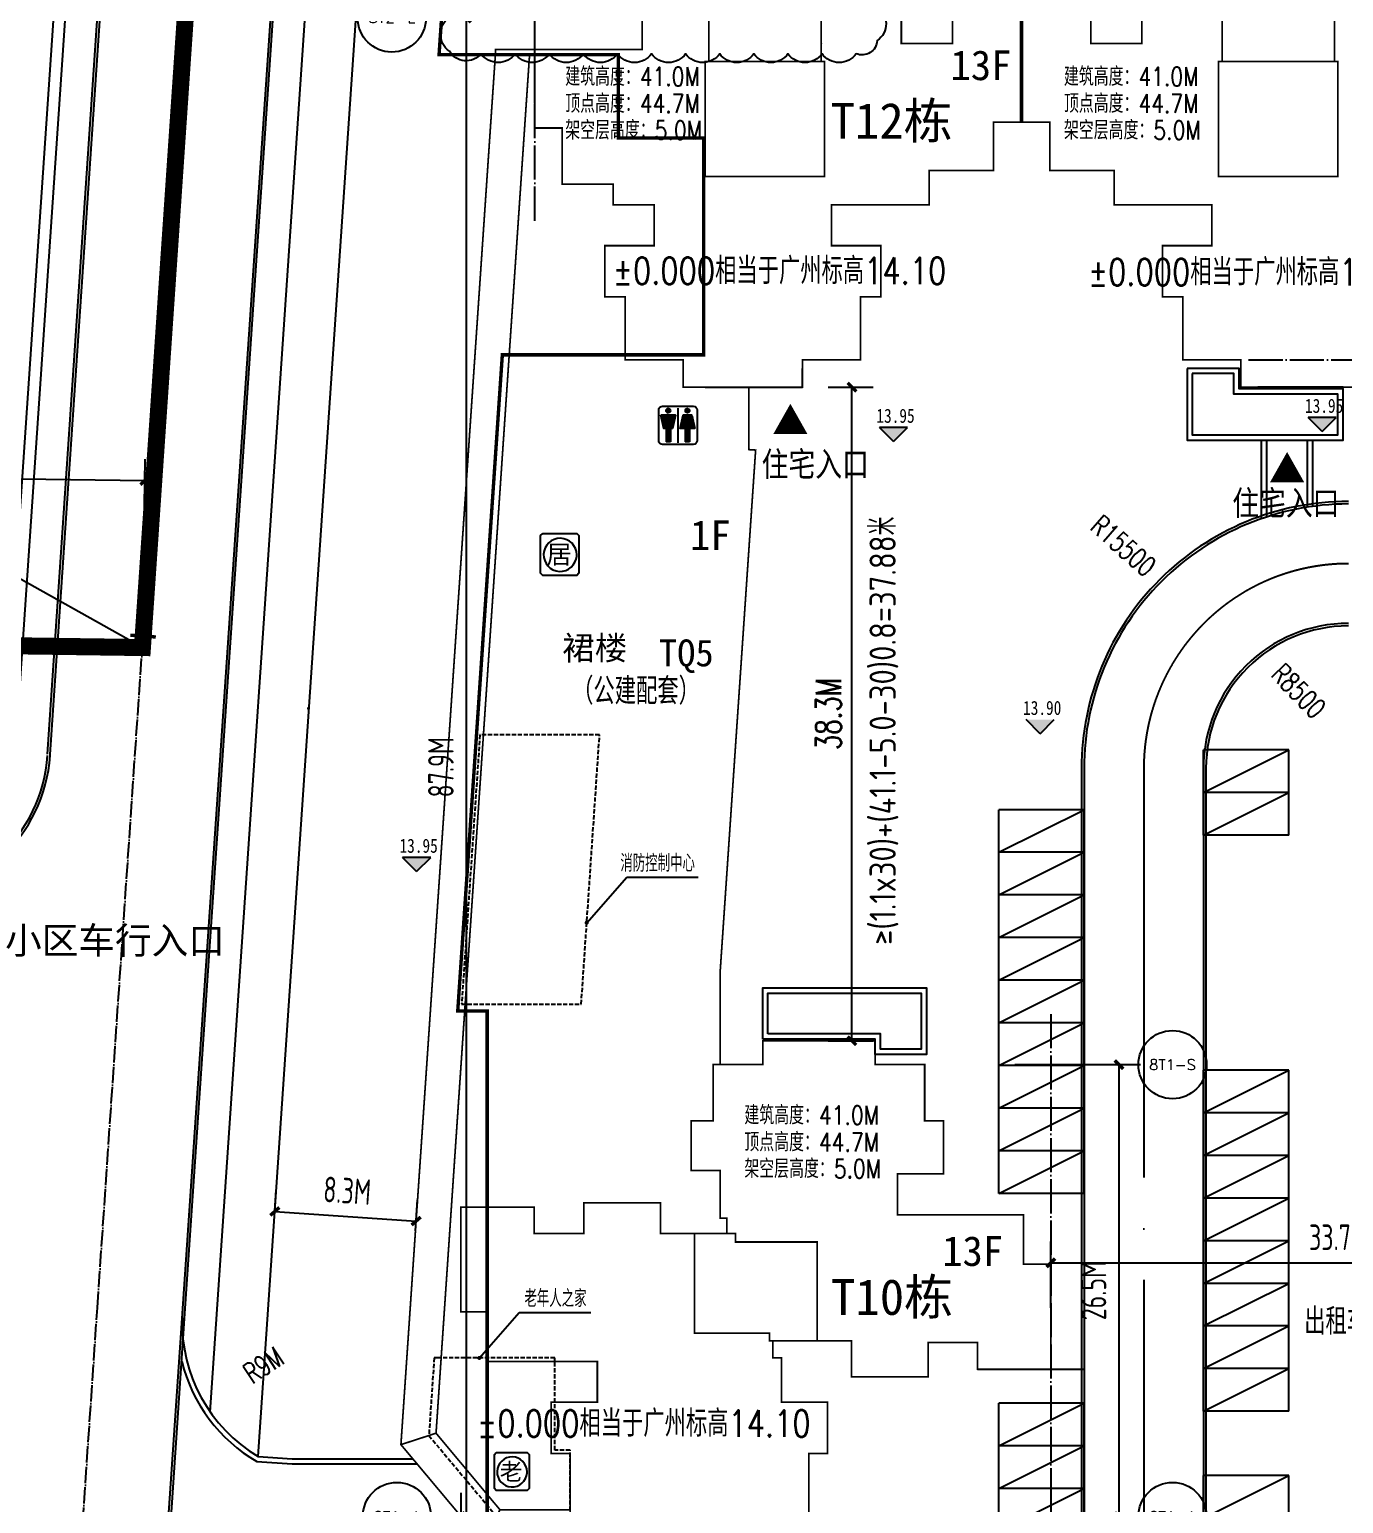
# Model space of a CAD drawing. Extents: x 37173252 to 74842692, y 59158332 to 118813339.
# Drawn here: x 37386321 to 37463399, y 59356631 to 59443068 of the extents above; entities that cross this region are included whole.
import ezdxf
from ezdxf.enums import TextEntityAlignment as Align

# ---------------------------------------------------------------- set-up
doc = ezdxf.new("R2010")
doc.units = 0
doc.header["$LTSCALE"] = 1000
doc.header["$MEASUREMENT"] = 0
for name, pattern in [('ACAD_ISO04W100', [30, 24, -3, 0, -3]), ('DASH', [0.35, 0.25, -0.1]), ('DOTE', [2.42, 2, -0.2, 0.02, -0.2]), ('X-A7-L1-PLAN$0$DOTE', [2.42, 2, -0.2, 0.02, -0.2])]:
    doc.linetypes.add(name, pattern=pattern)
for name, color, linetype in [('-1-500室外标高', 4, 'Continuous'), ('@PAVE', 9, 'Continuous'), ('@YL', 2, 'Continuous'), ('Axis', 6, 'Continuous'), ('AXIS_TEXT', 7, 'Continuous'), ('DIM_COOR', 3, 'Continuous'), ('DIM_LEAD', 3, 'Continuous'), ('DIM_SYMB', 3, 'Continuous'), ('DL_道路中线_干道网_', 4, 'ACAD_ISO04W100'), ('DL_道路中线_支路网_', 4, 'ACAD_ISO04W100'), ('DL_道路红线_干道网_', 6, 'Continuous'), ('DL_道路红线_支路网_', 1, 'Continuous'), ('DOTE', 16, 'Continuous'), ('PUB_DIM', 3, 'Continuous'), ('PUB_TEXT', 7, 'Continuous'), ('RMJM - P1 - P - 120-1$0$文字说明', 7, 'Continuous'), ('SHAPE', 161, 'Continuous'), ('SZ-ZH-DIM', 7, 'Continuous'), ('YD_设施符号', 7, 'Continuous'), ('入口', 4, 'Continuous'), ('地下轮廓', 5, 'Continuous'), ('屋顶轮廓', 36, 'Continuous'), ('建筑间距退缩', 5, 'Continuous'), ('总图草图2013_08_27$0$花都地段2', 6, 'Continuous'), ('竖向标高', 1, 'Continuous'), ('绿地', 85, 'Continuous'), ('车位', 40, 'Continuous')]:
    doc.layers.add(name, color=color, linetype=linetype)
doc.layers.add('修改20150826', color=6, linetype='Continuous', plot=False)
doc.styles.add('_DIMFONT', font='gbenor.shx', dxfattribs={"bigfont": 'gbcbig.shx'})
doc.styles.add('_TCH_AXIS', font='COMPLEX', dxfattribs={"bigfont": 'GBCBIG'})
doc.styles.add('_TCH_DIM', font='SIMPLEX', dxfattribs={"bigfont": 'GBCBIG'})
doc.styles.add('_TCH_DIM_T3', font='SIMPLEX', dxfattribs={"width": 0.705882, "bigfont": 'GBCBIG'})
doc.styles.add('CHINESE', font='', dxfattribs={"width": 0.8})
doc.styles.add('DIM_FONT', font='superos.shx', dxfattribs={"width": 0.8, "bigfont": 'haiwenzw.shx'})
doc.styles.add('DIMST', font='', dxfattribs={"width": 0.8})
doc.styles.add('GHTEXTHT', font='')
doc.styles.add('RMJM - P1 - P - 120-1$0$RMJM_TEXT', font='arial.ttf', dxfattribs={"height": 2.5})
doc.styles.add('text_zheng', font='simplex.shx', dxfattribs={"width": 0.8, "bigfont": 'hztxt.shx'})
doc.styles.get('CHINESE').set_extended_font_data('NSimSun')
doc.styles.get('DIMST').set_extended_font_data('SimSun')
doc.styles.get('GHTEXTHT').set_extended_font_data('SimSun')
doc.dimstyles.new('_TCH_ARCH&&500', dxfattribs={"dimtxt": 1487.5, "dimasz": 500, "dimexe": 1250, "dimexo": 1500, "dimgap": 631.25, "dimtad": 1, "dimdec": 0, "dimzin": 0, "dimdsep": 46, "dimtxsty": '_TCH_DIM_T3', "dimblk": 'ARCHTICK', "dimcen": 0.09, "dimclrt": 7, "dimazin": 2, "dimtfac": 1, "dimtdec": 0, "dimtix": 1, "dimtmove": 2, "dimatfit": 3, "dimfxl": 0, "dimtolj": 1, "dimtzin": 0, "dimarcsym": 0})
doc.dimstyles.new('DIMN500', dxfattribs={"dimscale": 5, "dimtxt": 300, "dimasz": 100, "dimexe": 250, "dimexo": 300, "dimgap": 150, "dimtad": 1, "dimdec": 0, "dimzin": 0, "dimdsep": 46, "dimtxsty": 'DIM_FONT', "dimblk": 'ARCHTICK', "dimcen": 0.09, "dimclrt": 7, "dimazin": 2, "dimtfac": 1, "dimtdec": 0, "dimtix": 1, "dimtmove": 2, "dimatfit": 3, "dimldrblk": 'ARCHTICK', "dimfxl": 0, "dimtolj": 1, "dimtzin": 0, "dimarcsym": 0})

# ---------------------------------------------------------------- blocks, each defined once
blk = doc.blocks.new('车位')
at = {"layer": '车位'}
for p, q in [((2126015, 462726), (2126015, 465226)), ((2131015, 465226), (2126015, 465226)), ((2131015, 462726), (2131015, 465226)), ((2131015, 462726), (2126015, 462726))]:
    blk.add_line(p, q, dxfattribs=at)
blk.add_lwpolyline([(2126015, 462726), (2131015, 465226)], dxfattribs=at)
blk = doc.blocks.new('_ArchTick')
at = {"color": 0, "linetype": 'ByBlock', "const_width": 0.4}
blk.add_lwpolyline([(-0.5, -0.5), (0.5, 0.5)], dxfattribs=at)
blk = doc.blocks.new('*D227')
at = {"layer": 'Defpoints', "color": 0}
for p in [(569106, 111416), (576780, 111416), (576780, 23542)]:
    blk.add_point(p, dxfattribs=at)
at = {"layer": 'PUB_DIM', "color": 0, "lineweight": -2}
for p, q in [((575280, 111416), (567856, 111416)), ((569106, 23542), (569106, 111416)), ((575280, 23542), (567856, 23542))]:
    blk.add_line(p, q, dxfattribs=at)
at = {"layer": 'PUB_DIM', "color": 0, "lineweight": -2, "xscale": 500, "yscale": 500, "zscale": 500}
for p, rotation in [((569106, 111416), 90), ((569106, 23542), 270)]:
    blk.add_blockref('_ArchTick', p, dxfattribs=dict(at, rotation=rotation))
at = {"layer": 'PUB_DIM', "color": 7, "insert": (567606, 67479), "char_height": 1500, "attachment_point": 5, "rotation": 90, "style": 'DIM_FONT'}
blk.add_mtext('\\A1;87.9M', dxfattribs=at)
blk = doc.blocks.new('T10T12T13lkx')
at = {"layer": 'SHAPE', "const_width": 100}
for points in [[(596840, 238177), (596840, 236577), (603840, 236577), (603840, 238177), (607240, 238177), (607240, 241377), (607240, 241877), (608440, 241877), (608440, 244877), (605540, 244877), (605540, 247277), (611265, 247277), (611265, 249277), (615040, 249277), (615040, 252127), (616640, 252127), (616640, 258227), (612640, 258227), (612640, 256727), (609640, 256727), (609640, 258727), (604940, 258727), (604940, 255677), (598340, 255677), (598340, 258377), (594440, 258377), (594440, 256377), (588140, 256377), (588140, 251777), (589740, 251777), (589740, 248477), (592740, 248477), (592740, 247277), (595140, 247277), (595140, 244877), (592240, 244877), (592240, 242077), (592240, 241877), (593440, 241877), (593440, 238177)], [(636550, 238177), (636550, 236577), (629550, 236577), (629550, 238177), (626150, 238177), (626150, 241377), (626150, 241877), (624950, 241877), (624950, 244877), (627850, 244877), (627850, 247277), (622125, 247277), (622125, 249277), (618350, 249277), (618350, 252127), (616750, 252127), (616750, 258227), (620750, 258227), (620750, 256727), (623750, 256727), (623750, 258727), (628450, 258727), (628450, 255677), (635050, 255677), (635050, 258377), (638950, 258377), (638950, 256377), (645250, 256377), (645250, 251777), (643650, 251777), (643650, 248477), (640650, 248477), (640650, 247277), (638250, 247277), (638250, 244877), (641150, 244877), (641150, 242077), (641150, 241877), (639950, 241877), (639950, 238177)], [(605140, 248927), (598140, 248927), (598140, 255677), (605140, 255677)], [(635250, 248927), (628250, 248927), (628250, 255677), (635250, 255677)], [(600808, 170353), (600808, 168753), (593608, 168753), (593608, 170353), (590208, 170353), (590208, 173553), (590208, 174053), (589108, 174053), (589108, 177053), (591808, 177053), (591808, 179453), (585408, 179453), (585408, 182353), (583808, 182353), (583808, 188503), (588108, 188503), (588108, 186953), (591008, 186953), (591008, 188753), (595508, 188753), (595508, 186953), (599408, 186953), (599408, 187853), (599008, 187853), (599008, 190653), (597308, 190653), (597308, 193353), (597308, 193553), (598608, 193553), (598608, 196853), (601408, 196853), (601508, 196853), (601508, 198253), (607808, 198253), (608108, 198253), (608108, 196853), (611008, 196853), (611008, 194053), (611008, 193553), (612109, 193553), (612109, 190453), (609408, 190453), (609408, 188053), (616808, 188053), (616808, 185153), (618408, 185153), (618408, 179003), (614108, 179003), (614108, 180553), (611208, 180553), (611208, 178553), (606708, 178553), (606708, 180653), (602108, 180653), (602108, 179653), (602608, 179653), (602608, 177053), (605308, 177053), (605308, 174253), (605308, 174053), (604208, 174053), (604208, 170353)], [(604708, 186453), (599908, 186453), (599908, 186953), (597508, 186953), (597508, 181103), (601908, 181103), (601908, 180653), (604708, 180653)]]:
    blk.add_lwpolyline(points, close=True, dxfattribs=at)
for points in [[(593608, 168753), (585160, 168753), (580287, 174571), (585829, 256097), (585829, 256376), (588140, 256376)], [(590208, 170753), (586094, 170753), (582347, 175241), (587833, 256076), (588140, 256076)], [(600694, 236577), (600694, 232918), (601093, 232891), (599008, 202240), (599008, 196853)], [(582347, 175241), (580287, 174571)], [(586094, 170753), (585160, 168753)]]:
    blk.add_lwpolyline(points, dxfattribs=at)
blk = doc.blocks.new('gjwz')
at = {"color": 251, "linetype": 'DASH'}
for points in [[(35875460, 59385916), (35882477, 59385916), (35883550, 59401699), (35876533, 59401699), (35875460, 59385916)], [(35880921, 59359767), (35880921, 59365167), (35874050, 59365167), (35873849, 59365167), (35873540, 59360618), (35877520, 59355867), (35881821, 59355866), (35881821, 59359767), (35880921, 59359767)]]:
    blk.add_lwpolyline(points, dxfattribs=at)
blk = doc.blocks.new('*U64')
at = {"layer": 'YD_设施符号', "linetype": 'Continuous'}
for p, q in [((48778.61, 60317.96), (48778.24, 60317.09)), ((48778.24, 60317.09), (48778.24, 60317.09)), ((48778.24, 60317.09), (48778.24, 60317.09)), ((48778.24, 60317.09), (48778.24, 60317.09)), ((48778.24, 60317.09), (48778.61, 60316.22)), ((48779.48, 60318.33), (48778.61, 60317.97)), ((48778.61, 60317.97), (48778.61, 60317.97)), ((48778.61, 60317.97), (48778.61, 60317.96)), ((48778.61, 60317.96), (48778.61, 60317.96)), ((48778.61, 60316.22), (48778.61, 60316.22)), ((48778.61, 60316.22), (48778.61, 60316.22)), ((48778.61, 60316.22), (48778.61, 60316.22)), ((48778.61, 60316.22), (48779.48, 60315.85)), ((48780.35, 60317.97), (48779.48, 60318.33)), ((48780.35, 60316.22), (48779.48, 60315.85)), ((48779.48, 60315.85), (48779.48, 60315.85)), ((48779.48, 60315.85), (48779.48, 60315.85)), ((48780.35, 60317.97), (48780.35, 60317.97)), ((48780.35, 60317.97), (48780.35, 60317.96)), ((48780.35, 60317.96), (48780.35, 60317.96)), ((48780.35, 60317.96), (48780.72, 60317.09)), ((48780.36, 60316.22), (48780.35, 60316.22)), ((48780.35, 60316.22), (48780.35, 60316.22)), ((48780.72, 60317.09), (48780.36, 60316.22)), ((48780.36, 60316.22), (48780.36, 60316.22)), ((48780.72, 60317.09), (48780.72, 60317.09)), ((48780.72, 60317.09), (48780.72, 60317.09)), ((48780.72, 60317.09), (48780.72, 60317.09)), ((48789.85, 60317.96), (48789.49, 60317.09)), ((48789.49, 60317.09), (48789.49, 60317.09)), ((48789.49, 60317.09), (48789.49, 60317.09)), ((48789.49, 60317.09), (48789.49, 60317.09)), ((48789.49, 60317.09), (48789.85, 60316.22)), ((48790.73, 60318.33), (48789.85, 60317.97)), ((48789.85, 60317.97), (48789.85, 60317.97)), ((48789.85, 60317.97), (48789.85, 60317.96)), ((48789.85, 60317.96), (48789.85, 60317.96)), ((48789.85, 60316.22), (48789.85, 60316.22)), ((48789.85, 60316.22), (48789.86, 60316.22)), ((48789.86, 60316.22), (48789.86, 60316.22)), ((48790.73, 60315.85), (48789.86, 60316.22)), ((48790.73, 60318.33), (48790.73, 60318.33)), ((48790.73, 60318.33), (48790.73, 60318.33)), ((48790.73, 60318.33), (48791.6, 60317.97)), ((48791.6, 60316.22), (48790.73, 60315.85)), ((48791.6, 60317.97), (48791.6, 60317.97)), ((48791.6, 60317.97), (48791.6, 60317.96)), ((48791.6, 60317.96), (48791.6, 60317.96)), ((48791.6, 60317.96), (48791.97, 60317.09)), ((48791.96, 60317.09), (48791.6, 60316.22)), ((48791.6, 60316.22), (48791.6, 60316.22)), ((48791.6, 60316.22), (48791.6, 60316.22)), ((48791.6, 60316.22), (48791.6, 60316.22)), ((48791.97, 60317.09), (48791.96, 60317.09)), ((48791.96, 60317.09), (48791.96, 60317.09)), ((48791.97, 60317.09), (48791.97, 60317.09)), ((48783.77, 60314.56), (48775.18, 60314.56)), ((48775.18, 60314.56), (48776.96, 60306.69)), ((48776.96, 60306.69), (48776.96, 60306.69)), ((48776.96, 60306.69), (48776.96, 60306.69)), ((48776.96, 60306.69), (48776.96, 60306.69)), ((48776.96, 60306.69), (48776.96, 60306.69)), ((48776.96, 60306.69), (48776.96, 60306.69)), ((48776.96, 60306.69), (48776.96, 60306.69)), ((48778.18, 60306.69), (48776.96, 60306.69)), ((48776.96, 60306.69), (48776.96, 60306.69)), ((48780.75, 60306.69), (48778.18, 60306.69)), ((48780.75, 60306.69), (48778.18, 60306.69)), ((48778.18, 60306.69), (48778.18, 60306.69)), ((48778.18, 60306.69), (48778.19, 60298.89)), ((48781.97, 60306.69), (48780.75, 60306.69)), ((48780.75, 60306.69), (48780.75, 60306.69)), ((48780.75, 60306.69), (48780.75, 60306.69)), ((48780.75, 60306.69), (48780.75, 60298.89)), ((48783.77, 60314.56), (48781.97, 60306.69)), ((48781.97, 60306.69), (48781.97, 60306.69)), ((48781.97, 60306.69), (48781.97, 60306.69)), ((48781.97, 60306.69), (48781.97, 60306.69)), ((48781.97, 60306.69), (48781.97, 60306.69)), ((48783.77, 60314.56), (48783.77, 60314.56)), ((48788.24, 60314.56), (48786.44, 60306.69)), ((48786.44, 60306.69), (48786.44, 60306.69)), ((48786.44, 60306.69), (48786.44, 60306.69)), ((48789.46, 60306.69), (48786.44, 60306.69)), ((48786.44, 60306.69), (48786.44, 60306.69)), ((48793.25, 60314.56), (48788.24, 60314.56)), ((48788.24, 60314.56), (48788.24, 60314.56)), ((48788.24, 60314.56), (48788.24, 60314.56)), ((48792.03, 60306.69), (48789.46, 60306.69)), ((48789.46, 60306.69), (48789.46, 60306.69)), ((48789.46, 60306.69), (48789.46, 60306.69)), ((48789.46, 60306.69), (48789.46, 60306.69)), ((48789.46, 60306.69), (48789.46, 60306.69)), ((48789.46, 60306.69), (48789.46, 60306.69)), ((48789.46, 60306.69), (48789.46, 60298.89)), ((48795.03, 60306.69), (48792.03, 60306.69)), ((48792.03, 60306.69), (48792.03, 60306.69)), ((48792.03, 60306.69), (48792.03, 60306.69)), ((48792.03, 60306.69), (48792.03, 60306.69)), ((48792.03, 60306.69), (48792.03, 60306.69)), ((48792.03, 60306.69), (48792.03, 60306.69)), ((48792.03, 60306.69), (48792.03, 60298.89)), ((48793.25, 60314.56), (48793.25, 60314.56)), ((48793.25, 60314.56), (48793.25, 60314.56)), ((48793.25, 60314.56), (48793.25, 60314.56)), ((48793.25, 60314.56), (48795.03, 60306.69)), ((48778.19, 60298.89), (48778.19, 60298.88)), ((48778.19, 60298.88), (48778.19, 60298.88)), ((48780.75, 60298.88), (48778.19, 60298.88)), ((48778.19, 60298.88), (48778.19, 60298.88)), ((48780.75, 60298.89), (48780.75, 60298.88)), ((48780.75, 60298.88), (48780.75, 60298.88)), ((48792.03, 60298.89), (48789.46, 60298.88)), ((48789.46, 60298.88), (48789.46, 60298.89))]:
    blk.add_line(p, q, dxfattribs=at)
for points in [[(48778.61, 60317.96), (48778.24, 60317.09), (48780.72, 60317.09)], [(48778.24, 60317.09), (48778.24, 60317.09), (48780.72, 60317.09)], [(48778.24, 60317.09), (48778.24, 60317.09), (48780.72, 60317.09)], [(48778.24, 60317.09), (48778.24, 60317.09), (48780.72, 60317.09)], [(48778.24, 60317.09), (48778.61, 60316.22), (48780.36, 60316.22)], [(48779.48, 60318.33), (48778.61, 60317.97), (48780.35, 60317.97)], [(48778.61, 60317.97), (48778.61, 60317.97), (48780.35, 60317.97)], [(48778.61, 60317.97), (48778.61, 60317.96), (48780.35, 60317.96)], [(48778.61, 60317.96), (48778.61, 60317.96), (48780.35, 60317.96)], [(48778.61, 60316.22), (48778.61, 60316.22), (48780.36, 60316.22)], [(48778.61, 60316.22), (48778.61, 60316.22), (48780.35, 60316.22)], [(48778.61, 60316.22), (48778.61, 60316.22), (48780.35, 60316.22)], [(48778.61, 60316.22), (48779.48, 60315.85), (48779.48, 60315.85)], [(48789.85, 60317.96), (48789.49, 60317.09), (48791.97, 60317.09)], [(48789.49, 60317.09), (48789.49, 60317.09), (48791.97, 60317.09)], [(48789.49, 60317.09), (48789.49, 60317.09), (48791.96, 60317.09)], [(48789.49, 60317.09), (48789.49, 60317.09), (48791.96, 60317.09)], [(48789.49, 60317.09), (48789.85, 60316.22), (48791.6, 60316.22)], [(48790.73, 60318.33), (48789.85, 60317.97), (48791.6, 60317.97)], [(48789.85, 60317.97), (48789.85, 60317.97), (48791.6, 60317.97)], [(48789.85, 60317.97), (48789.85, 60317.96), (48791.6, 60317.96)], [(48789.85, 60317.96), (48789.85, 60317.96), (48791.6, 60317.96)], [(48789.85, 60316.22), (48789.85, 60316.22), (48791.6, 60316.22)], [(48789.85, 60316.22), (48789.86, 60316.22), (48791.6, 60316.22)], [(48789.86, 60316.22), (48789.86, 60316.22), (48791.6, 60316.22)], [(48790.73, 60318.33), (48790.73, 60318.33), (48790.73, 60318.33)], [(48783.77, 60314.56), (48775.18, 60314.56), (48783.77, 60314.56)], [(48775.18, 60314.56), (48776.96, 60306.69), (48781.97, 60306.69)], [(48776.96, 60306.69), (48776.96, 60306.69), (48781.97, 60306.69)], [(48776.96, 60306.69), (48776.96, 60306.69), (48781.97, 60306.69)], [(48776.96, 60306.69), (48776.96, 60306.69), (48781.97, 60306.69)], [(48776.96, 60306.69), (48776.96, 60306.69), (48781.97, 60306.69)], [(48776.96, 60306.69), (48776.96, 60306.69), (48780.75, 60306.69)], [(48776.96, 60306.69), (48776.96, 60306.69), (48778.18, 60306.69)], [(48780.75, 60306.69), (48778.18, 60306.69), (48780.75, 60306.69)], [(48778.18, 60306.69), (48778.18, 60306.69), (48780.75, 60306.69)], [(48778.18, 60306.69), (48778.19, 60298.89), (48780.75, 60298.89)], [(48788.24, 60314.56), (48786.44, 60306.69), (48795.03, 60306.69)], [(48786.44, 60306.69), (48786.44, 60306.69), (48792.03, 60306.69)], [(48786.44, 60306.69), (48786.44, 60306.69), (48789.46, 60306.69)], [(48793.25, 60314.56), (48788.24, 60314.56), (48793.25, 60314.56)], [(48788.24, 60314.56), (48788.24, 60314.56), (48793.25, 60314.56)], [(48788.24, 60314.56), (48788.24, 60314.56), (48793.25, 60314.56)], [(48792.03, 60306.69), (48789.46, 60306.69), (48792.03, 60306.69)], [(48789.46, 60306.69), (48789.46, 60306.69), (48792.03, 60306.69)], [(48789.46, 60306.69), (48789.46, 60306.69), (48792.03, 60306.69)], [(48789.46, 60306.69), (48789.46, 60306.69), (48792.03, 60306.69)], [(48789.46, 60306.69), (48789.46, 60306.69), (48792.03, 60306.69)], [(48789.46, 60306.69), (48789.46, 60306.69), (48792.03, 60306.69)], [(48789.46, 60306.69), (48789.46, 60298.89), (48792.03, 60298.89)], [(48778.19, 60298.89), (48778.19, 60298.88), (48780.75, 60298.88)], [(48778.19, 60298.88), (48778.19, 60298.88), (48780.75, 60298.88)]]:
    blk.add_solid(points, dxfattribs=at)
at = {"layer": 'YD_设施符号', "linetype": 'Continuous', "extrusion": (0, 0, -1)}
for points in [[(-48778.24, 60317.09), (-48780.72, 60317.09), (-48780.72, 60317.09)], [(-48778.24, 60317.09), (-48780.72, 60317.09), (-48780.72, 60317.09)], [(-48778.24, 60317.09), (-48780.72, 60317.09), (-48780.72, 60317.09)], [(-48778.24, 60317.09), (-48780.72, 60317.09), (-48780.36, 60316.22)], [(-48778.61, 60317.97), (-48780.35, 60317.97), (-48780.35, 60317.97)], [(-48778.61, 60317.97), (-48780.35, 60317.97), (-48780.35, 60317.96)], [(-48778.61, 60317.96), (-48780.35, 60317.96), (-48780.35, 60317.96)], [(-48778.61, 60317.96), (-48780.35, 60317.96), (-48780.72, 60317.09)], [(-48778.61, 60316.22), (-48780.36, 60316.22), (-48780.36, 60316.22)], [(-48778.61, 60316.22), (-48780.36, 60316.22), (-48780.35, 60316.22)], [(-48778.61, 60316.22), (-48780.35, 60316.22), (-48780.35, 60316.22)], [(-48778.61, 60316.22), (-48780.35, 60316.22), (-48779.48, 60315.85)], [(-48779.48, 60315.85), (-48779.48, 60315.85), (-48779.48, 60315.85)], [(-48789.49, 60317.09), (-48791.97, 60317.09), (-48791.97, 60317.09)], [(-48789.49, 60317.09), (-48791.97, 60317.09), (-48791.96, 60317.09)], [(-48789.49, 60317.09), (-48791.96, 60317.09), (-48791.96, 60317.09)], [(-48789.49, 60317.09), (-48791.96, 60317.09), (-48791.6, 60316.22)], [(-48789.85, 60317.97), (-48791.6, 60317.97), (-48791.6, 60317.97)], [(-48789.85, 60317.97), (-48791.6, 60317.97), (-48791.6, 60317.96)], [(-48789.85, 60317.96), (-48791.6, 60317.96), (-48791.6, 60317.96)], [(-48789.85, 60317.96), (-48791.6, 60317.96), (-48791.97, 60317.09)], [(-48789.85, 60316.22), (-48791.6, 60316.22), (-48791.6, 60316.22)], [(-48789.85, 60316.22), (-48791.6, 60316.22), (-48791.6, 60316.22)], [(-48789.86, 60316.22), (-48791.6, 60316.22), (-48791.6, 60316.22)], [(-48789.86, 60316.22), (-48791.6, 60316.22), (-48790.73, 60315.85)], [(-48790.73, 60318.33), (-48790.73, 60318.33), (-48791.6, 60317.97)], [(-48775.18, 60314.56), (-48783.77, 60314.56), (-48781.97, 60306.69)], [(-48776.96, 60306.69), (-48781.97, 60306.69), (-48781.97, 60306.69)], [(-48776.96, 60306.69), (-48781.97, 60306.69), (-48781.97, 60306.69)], [(-48776.96, 60306.69), (-48781.97, 60306.69), (-48781.97, 60306.69)], [(-48776.96, 60306.69), (-48781.97, 60306.69), (-48781.97, 60306.69)], [(-48776.96, 60306.69), (-48781.97, 60306.69), (-48780.75, 60306.69)], [(-48776.96, 60306.69), (-48780.75, 60306.69), (-48778.18, 60306.69)], [(-48776.96, 60306.69), (-48778.18, 60306.69), (-48776.96, 60306.69)], [(-48778.18, 60306.69), (-48780.75, 60306.69), (-48780.75, 60306.69)], [(-48778.18, 60306.69), (-48780.75, 60306.69), (-48780.75, 60298.89)], [(-48786.44, 60306.69), (-48795.03, 60306.69), (-48792.03, 60306.69)], [(-48786.44, 60306.69), (-48792.03, 60306.69), (-48789.46, 60306.69)], [(-48786.44, 60306.69), (-48789.46, 60306.69), (-48786.44, 60306.69)], [(-48788.24, 60314.56), (-48793.25, 60314.56), (-48793.25, 60314.56)], [(-48788.24, 60314.56), (-48793.25, 60314.56), (-48793.25, 60314.56)], [(-48788.24, 60314.56), (-48793.25, 60314.56), (-48795.03, 60306.69)], [(-48789.46, 60306.69), (-48792.03, 60306.69), (-48792.03, 60306.69)], [(-48789.46, 60306.69), (-48792.03, 60306.69), (-48792.03, 60306.69)], [(-48789.46, 60306.69), (-48792.03, 60306.69), (-48792.03, 60306.69)], [(-48789.46, 60306.69), (-48792.03, 60306.69), (-48792.03, 60306.69)], [(-48789.46, 60306.69), (-48792.03, 60306.69), (-48792.03, 60306.69)], [(-48789.46, 60306.69), (-48792.03, 60306.69), (-48792.03, 60298.89)], [(-48792.03, 60306.69), (-48792.03, 60306.69), (-48792.03, 60306.69)], [(-48778.19, 60298.89), (-48780.75, 60298.89), (-48780.75, 60298.88)], [(-48778.19, 60298.88), (-48780.75, 60298.88), (-48780.75, 60298.88)], [(-48778.19, 60298.88), (-48780.75, 60298.88), (-48778.19, 60298.88)], [(-48789.46, 60298.89), (-48792.03, 60298.89), (-48789.46, 60298.88)]]:
    blk.add_solid(points, dxfattribs=at)
blk = doc.blocks.new('*D77')
at = {"layer": 'Defpoints', "color": 0}
for p in [(37394821, 59547695), (37402493, 59547173), (37392946, 59406824)]:
    blk.add_point(p, dxfattribs=at)
at = {"layer": 'PUB_DIM', "color": 0, "lineweight": -2}
for p, q in [((37385273, 59407346), (37394821, 59547695)), ((37400997, 59547275), (37393574, 59547780)), ((37391450, 59406926), (37384026, 59407431))]:
    blk.add_line(p, q, dxfattribs=at)
at = {"layer": 'PUB_DIM', "color": 0, "lineweight": -2, "xscale": 500, "yscale": 500, "zscale": 500}
for p, rotation in [((37394821, 59547695), 86.10845159499651), ((37385273, 59407346), 266.1084515949966)]:
    blk.add_blockref('_ArchTick', p, dxfattribs=dict(at, rotation=rotation))
at = {"layer": 'PUB_DIM', "color": 7, "insert": (37388551, 59477622), "char_height": 1500, "attachment_point": 5, "rotation": 86.10845, "style": 'DIM_FONT'}
blk.add_mtext('\\A1;140.7M', dxfattribs=at)
blk = doc.blocks.new('*D78')
at = {"layer": 'Defpoints', "color": 0}
for p in [(37393082, 59416618), (37234493, 59409016), (37392946, 59406824)]:
    blk.add_point(p, dxfattribs=at)
at = {"layer": 'PUB_DIM', "color": 0, "lineweight": -2}
for p, q in [((37234514, 59410516), (37234646, 59420060)), ((37234629, 59418810), (37393082, 59416618)), ((37392967, 59408324), (37393099, 59417868))]:
    blk.add_line(p, q, dxfattribs=at)
at = {"layer": 'PUB_DIM', "color": 0, "lineweight": -2, "xscale": 500, "yscale": 500, "zscale": 500}
for p, rotation in [((37234629, 59418810), 179.2074032783618), ((37393082, 59416618), 359.2074032783618)]:
    blk.add_blockref('_ArchTick', p, dxfattribs=dict(at, rotation=rotation))
at = {"layer": 'PUB_DIM', "color": 7, "insert": (37313876, 59419214), "char_height": 1500, "attachment_point": 5, "rotation": 359.2074, "style": 'DIM_FONT'}
blk.add_mtext('\\A1;158.5M', dxfattribs=at)
blk = doc.blocks.new('*D92')
at = {"layer": 'Defpoints', "color": 0}
for p in [(37479971, 59370743), (37446230, 59366597), (37479971, 59366597)]:
    blk.add_point(p, dxfattribs=at)
at = {"layer": 'PUB_DIM', "color": 0, "lineweight": -2}
for p, q in [((37446230, 59368097), (37446230, 59371993)), ((37479971, 59368097), (37479971, 59371993)), ((37446230, 59370743), (37479971, 59370743))]:
    blk.add_line(p, q, dxfattribs=at)
at = {"layer": 'PUB_DIM', "color": 0, "lineweight": -2, "xscale": 500, "yscale": 500, "zscale": 500, "rotation": 180}
blk.add_blockref('_ArchTick', (37446230, 59370743), dxfattribs=at)
at = {"layer": 'PUB_DIM', "color": 0, "lineweight": -2, "xscale": 500, "yscale": 500, "zscale": 500}
blk.add_blockref('_ArchTick', (37479971, 59370743), dxfattribs=at)
at = {"layer": 'PUB_DIM', "color": 7, "insert": (37463101, 59372243), "char_height": 1500, "attachment_point": 5, "style": 'DIM_FONT'}
blk.add_mtext('\\A1;33.7M', dxfattribs=at)
blk = doc.blocks.new('*D103')
at = {"layer": 'Defpoints', "color": 0}
for p in [(37409001, 59373196), (37400572, 59371688), (37408860, 59371124)]:
    blk.add_point(p, dxfattribs=at)
at = {"layer": 'PUB_DIM', "color": 0, "lineweight": -2}
for p, q in [((37400674, 59373185), (37400798, 59375007)), ((37408961, 59372621), (37409085, 59374443)), ((37400713, 59373760), (37409001, 59373196))]:
    blk.add_line(p, q, dxfattribs=at)
at = {"layer": 'PUB_DIM', "color": 0, "lineweight": -2, "xscale": 500, "yscale": 500, "zscale": 500}
for p, rotation in [((37400713, 59373760), 176.1056754169272), ((37409001, 59373196), 356.1056754169272)]:
    blk.add_blockref('_ArchTick', p, dxfattribs=dict(at, rotation=rotation))
at = {"layer": 'PUB_DIM', "color": 7, "insert": (37404959, 59374974), "char_height": 1500, "attachment_point": 5, "rotation": 356.10568, "style": 'DIM_FONT'}
blk.add_mtext('\\A1;8.3M', dxfattribs=at)
blk = doc.blocks.new('gdzh')
at = {"layer": 'PUB_TEXT', "style": 'text_zheng', "width": 0.8}
for s, p in [('建筑高度：41.0M', (37262343, 59367742)), ('顶点高度：44.7M', (37262343, 59366162)), ('架空层高度：5.0M', (37262343, 59364600))]:
    blk.add_text(s, height=1093.1, dxfattribs=at).set_placement(p)
blk = doc.blocks.new('*D257')
at = {"layer": 'Defpoints', "color": 0}
for p in [(37431669, 59422091), (37434565, 59422091), (37431669, 59383767)]:
    blk.add_point(p, dxfattribs=at)
at = {"layer": 'PUB_DIM', "color": 0, "lineweight": -2}
for p, q in [((37433169, 59422091), (37435815, 59422091)), ((37434565, 59383767), (37434565, 59422091)), ((37433169, 59383767), (37435815, 59383767))]:
    blk.add_line(p, q, dxfattribs=at)
at = {"layer": 'PUB_DIM', "color": 0, "lineweight": -2, "xscale": 500, "yscale": 500, "zscale": 500}
for p, rotation in [((37434565, 59422091), 90), ((37434565, 59383767), 270)]:
    blk.add_blockref('_ArchTick', p, dxfattribs=dict(at, rotation=rotation))
at = {"layer": 'PUB_DIM', "color": 7, "insert": (37433190, 59402929), "char_height": 1487.5, "attachment_point": 5, "rotation": 90, "style": '_TCH_DIM_T3'}
blk.add_mtext('\\A1;38.3M', dxfattribs=at)
blk = doc.blocks.new('T10T12T13dwzx')
at = {"layer": 'Axis'}
blk.add_line((630224, 110064.9), (630224, 114064.9), dxfattribs=at)
at = {"layer": 'DOTE', "linetype": 'DOTE'}
for p, q in [((573114, 99527.9), (573114, 112204.8)), ((630224, 86851), (630224, 112204.8)), ((604128.9, 111415.8), (566725.5, 111415.8)), ((599209, 111415.8), (630759.8, 111415.8)), ((614984.4, 91365.8), (630759.8, 91365.8)), ((603382, 52998.6), (603382, 20010.5)), ((604620.9, 23542.2), (567384.1, 23542.2))]:
    blk.add_line(p, q, dxfattribs=at)
at = {"layer": 'PUB_DIM'}
for p, q in [((573114, 106401), (573114, 114526)), ((630224, 106401), (630224, 114526)), ((573114, 110064.9), (573114, 114064.9)), ((573114, 113276), (630224, 113276)), ((627349, 111415.8), (635474, 111415.8)), ((630404.3, 111415.8), (634404.3, 111415.8)), ((634224, 91365.8), (634224, 111415.8)), ((627349, 91365.8), (635474, 91365.8)), ((630404.3, 91365.8), (634404.3, 91365.8)), ((601279, 50042.2), (608632, 50042.2)), ((604620.9, 50042.2), (608620.9, 50042.2)), ((607382, 23542.2), (607382, 50042.2)), ((568782, 24930.3), (568782, 17610.5)), ((603382, 24930.3), (603382, 17610.5)), ((567384.1, 23542.2), (567025.5, 23542.2)), ((600555.5, 23542.2), (608632, 23542.2)), ((604620.9, 23542.2), (608620.9, 23542.2)), ((568782, 20010.5), (568782, 17610.5)), ((603382.2, 20010.5), (603382.2, 17610.5)), ((568782, 18055.3), (603382, 18055.3))]:
    blk.add_line(p, q, dxfattribs=at)
for centre in [(573114, 116626.4), (630224, 116626.4), (564725.5, 111415.8), (637407.3, 111415.8), (637407.3, 91365.8), (610520.3, 50042.2), (565025.5, 23542.2), (610520.3, 23542.2), (568782, 15610.5), (603382.2, 15610.5)]:
    blk.add_circle(centre, 2000, dxfattribs=at)
at = {"layer": 'PUB_DIM', "xscale": 500, "yscale": 500, "zscale": 500}
for p, rotation in [((573114, 113276), 180), ((634224, 111415.8), 90), ((634224, 91365.8), 270), ((607382, 50042.2), 90), ((607382, 23542.2), 270), ((568782, 18055.3), 180)]:
    blk.add_blockref('_ArchTick', p, dxfattribs=dict(at, rotation=rotation))
for p in [(630224, 113276), (603382, 18055.3)]:
    blk.add_blockref('_ArchTick', p, dxfattribs=at)
at = {"layer": 'AXIS_TEXT', "style": '_TCH_AXIS'}
for s, height, p, p2 in [('8T2-1', 610.48, (571747.7, 116321.2), (574480.3, 116321.2)), ('8T2-32', 490.6, (628845.6, 116381.1), (631602.3, 116381.1)), ('8T2-L', 575.45, (563355.4, 111128.1), (566095.6, 111128.1)), ('8T2-L', 575.45, (636037.2, 111128.1), (638777.4, 111128.1)), ('8T2-A', 559.37, (636035.5, 91086.1), (638779.1, 91086.1)), ('8T1-S', 610.48, (609153.9, 49736.9), (611886.6, 49736.9)), ('8T1-A', 586.68, (563656.5, 23248.8), (566394.4, 23248.8)), ('8T1-A', 586.68, (609151.3, 23248.8), (611889.2, 23248.8)), ('8T1-1', 643.02, (567419.4, 15289), (570144.6, 15289)), ('8T1-21', 529.71, (602007.4, 15345.6), (604756.9, 15345.6))]:
    blk.add_text(s, height=height, dxfattribs=at).set_placement(p, p2, align=Align.FIT)
at = {"layer": 'PUB_DIM', "color": 7, "insert": (601669, 114776), "char_height": 1500, "width": 4806.088, "attachment_point": 5, "style": 'DIM_FONT'}
blk.add_mtext('\\A1;57.1M', dxfattribs=at)
at = {"layer": 'PUB_DIM', "color": 7, "char_height": 1500, "attachment_point": 5, "rotation": 90, "style": 'DIM_FONT'}
for s, insert in [('\\A1;20.1M', (632724, 101390.8)), ('\\A1;26.5M', (605882, 36792.2))]:
    blk.add_mtext(s, dxfattribs=dict(at, insert=insert))
at = {"layer": 'PUB_DIM', "color": 7, "insert": (586082, 19555.3), "char_height": 1500, "attachment_point": 5, "style": 'DIM_FONT'}
blk.add_mtext('\\A1;34.6M', dxfattribs=at)
at = {"layer": 'PUB_DIM'}
dim = blk.add_aligned_dim(p1=(576780.4, 23542.2), p2=(576780.4, 111415.8), distance=7674.7, text='87.9M', dimstyle='DIMN500', dxfattribs=at)
dim.commit()
dim.dimension.update_dxf_attribs({"geometry": '*D227', "text_midpoint": (567605.7, 67479)})

msp = doc.modelspace()

# ---------------------------------------------------------------- hatches: boundary and pattern name
at = {"layer": '-1-500室外标高'}
for points in [[(37437003.31, 59418903.88), (37437828.31, 59419728.88), (37436178.31, 59419728.88)], [(37462143.49, 59419488.22), (37462968.49, 59420313.22), (37461318.49, 59420313.22)], [(37445607.55, 59401774.07), (37446432.55, 59402599.07), (37444782.55, 59402599.07)], [(37409031.65, 59393691.23), (37409856.65, 59394516.23), (37408206.65, 59394516.23)]]:
    msp.add_hatch(color=113, dxfattribs=at).paths.add_polyline_path(points)

# ---------------------------------------------------------------- linework, layer by layer
at = {"layer": '-1-500室外标高', "color": 113}
for p, q in [((37437003.31, 59418903.88), (37436178.31, 59419728.88)), ((37437828.31, 59419728.88), (37436178.31, 59419728.88)), ((37437003.31, 59418903.88), (37437828.31, 59419728.88)), ((37462143.49, 59419488.22), (37461318.49, 59420313.22)), ((37462968.49, 59420313.22), (37461318.49, 59420313.22)), ((37462143.49, 59419488.22), (37462968.49, 59420313.22)), ((37445607.55, 59401774.07), (37444782.55, 59402599.07)), ((37445607.55, 59401774.07), (37446432.55, 59402599.07)), ((37409031.65, 59393691.23), (37408206.65, 59394516.23)), ((37409856.65, 59394516.23), (37408206.65, 59394516.23)), ((37409031.65, 59393691.23), (37409856.65, 59394516.23))]:
    msp.add_line(p, q, dxfattribs=at)
at = {"layer": '@PAVE'}
msp.add_lwpolyline([(37402718.21, 59403248.92), (37402601.44, 59403248.92)], dxfattribs=at)
at = {"layer": '@YL'}
for p, q in [((37399734.68, 59359393.73), (37410765.76, 59521551.79)), ((37431669.28, 59422090.61), (37431669.28, 59423190.61)), ((37429065.58, 59422090.61), (37431669.28, 59422090.61)), ((37431343.4, 59383866.94), (37431336.24, 59383766.94))]:
    msp.add_line(p, q, dxfattribs=at)
at = {"layer": '@YL', "color": 1, "linetype": 'X-A7-L1-PLAN$0$DOTE', "ltscale": 2.5, "const_width": 1000}
msp.add_lwpolyline([(37694858.26, 59231778.41), (37701511.4, 59526832.09), (37402493.41, 59547172.78), (37392946.21, 59406824.38), (37234493.34, 59409016.47), (37199554.05, 59261853.02), (37199371.96, 59235158.03)], close=True, dxfattribs=at)
at = {"layer": '@YL'}
for points in [[(37432762.26, 59442270.99), (37432760.56, 59442240.6)], [(37454222.01, 59423190.62), (37454222.01, 59418990.48), (37463372.26, 59418990.48), (37463372.26, 59421990.6), (37457272.26, 59421990.6), (37457272.26, 59423190.62), (37454222.01, 59423190.62)], [(37463372.26, 59422090.61), (37458372.26, 59422090.61)], [(37458571.69, 59418990.48), (37458571.68, 59414376.2)], [(37461571.69, 59418990.48), (37461571.68, 59415098.42)], [(37429330.33, 59383866.94), (37429330.33, 59386866.94), (37438930.23, 59386866.94), (37438930.23, 59382966.94), (37435930.33, 59382966.94), (37435930.33, 59383866.94), (37429330.33, 59383866.94)], [(37460181.71, 59363281.53), (37460181.71, 59372042.65)], [(37441930.25, 59364516.94), (37448181.47, 59364516.94)]]:
    msp.add_lwpolyline(points, dxfattribs=at)
at = {"layer": '@YL', "color": 8}
for points in [[(37454522.01, 59422890.62), (37454522.01, 59419290.48), (37463072.26, 59419290.48), (37463072.26, 59421690.6), (37456972.26, 59421690.6), (37456972.26, 59422890.62)], [(37429630.33, 59384166.94), (37429630.33, 59386566.94), (37438630.23, 59386566.94), (37438630.23, 59383266.94), (37436230.33, 59383266.94), (37436230.33, 59384166.94)]]:
    msp.add_lwpolyline(points, close=True, dxfattribs=at)
for points in [[(37458871.69, 59418990.48), (37458871.68, 59414477.53)], [(37461271.69, 59418990.48), (37461271.68, 59415054.2)]]:
    msp.add_lwpolyline(points, dxfattribs=at)
at = {"layer": '@YL', "elevation": 0}
msp.add_lwpolyline([(37459810.02, 59372042.65), (37455181.44, 59372042.65)], dxfattribs=at)
at = {"layer": '@YL'}
msp.add_lwpolyline([(37395275.88, 59367515.3, 0.27242359), (37399734.68, 59359393.73), (37401730.35, 59359257.97), (37408804.53, 59359254.29)], format="xyb", dxfattribs=at)
at = {"layer": '@YL', "color": 8}
msp.add_lwpolyline([(37395252.34, 59364959.18, 0.20238449), (37399656.2, 59359091.79), (37401727.62, 59358950.89), (37409056.45, 59358953.55)], format="xyb", dxfattribs=at)
at = {"layer": 'DIM_COOR', "color": 3}
msp.add_line((37392946.21, 59406824.38), (37381771.95, 59413093.71), dxfattribs=at)
at = {"layer": 'DIM_LEAD'}
for p, q in [((37419005.84, 59390689.7), (37421350.91, 59393360.24)), ((37421350.91, 59393360.24), (37425550.1, 59393360.24)), ((37412708.07, 59365166.94), (37415053.14, 59367837.48)), ((37415053.14, 59367837.48), (37419252.32, 59367837.48))]:
    msp.add_line(p, q, dxfattribs=at)
at = {"layer": 'DIM_LEAD', "const_width": 120}
for points in [[(37418966.25, 59390644.62, 1), (37419045.43, 59390734.79, 1)], [(37412668.48, 59365121.85, 1), (37412747.66, 59365212.02, 1)]]:
    msp.add_lwpolyline(points, format="xyb", close=True, dxfattribs=at)
at = {"layer": 'DIM_SYMB'}
msp.add_lwpolyline([(37463115.24, 59393651.57, 0, 0, 0), (37459114.24, 59393651.57, 400, 0, 0), (37457614.24, 59393651.57, 0, 0, 0)], format="xyseb", dxfattribs=at)
at = {"layer": 'DL_道路中线_干道网_', "color": 8, "ltscale": 0.04}
for p, q in [((37390305.09, 59368114.7), (37404298.95, 59573831.2)), ((37383659.96, 59270427.94), (37390305.09, 59368114.7))]:
    msp.add_line(p, q, dxfattribs=at)
at = {"layer": 'DL_道路中线_支路网_', "color": 8}
msp.add_line((37451681.44, 59399742.67, 0), (37451688.65, 59332799.99), dxfattribs=at)
msp.add_arc((37463681.44, 59399742.67, 0), 12000, 89.9997979, 180, dxfattribs=at)
at = {"layer": 'DL_道路红线_干道网_', "color": 8}
msp.add_line((37385113.96, 59394943.73), (37393804.95, 59522705.55), dxfattribs=at)
at = {"layer": 'DL_道路红线_干道网_', "color": 30}
msp.add_line((37407772.68, 59521755.4), (37396905.11, 59361996.89), dxfattribs=at)
at = {"layer": 'DL_道路红线_干道网_', "color": 8}
msp.add_lwpolyline([(37368219.18, 59392101.96), (37378550.71, 59392101.96, 0.39445721), (37387529.96, 59400491.15), (37387534.4, 59400556.41)], format="xyb", dxfattribs=at)
at = {"layer": 'DL_道路红线_支路网_', "color": 8}
for p, q in [((37387384.74, 59400566.55), (37395650.69, 59522579.95)), ((37395443.25, 59367765.66), (37405926.94, 59521880.95)), ((37448031.44, 59399742.67), (37448031.44, 59331526.8)), ((37455331.44, 59399742.67), (37455331.44, 59333215.99)), ((37388798.11, 59270078.9), (37395443.25, 59367765.66))]:
    msp.add_line(p, q, dxfattribs=at)
at = {"layer": 'DL_道路红线_支路网_', "color": 4}
for p, q in [((37387534.4, 59400556.41), (37395800.34, 59522569.81)), ((37395293.6, 59367775.84), (37405777.29, 59521891.13)), ((37448181.44, 59399742.67, 0), (37448181.44, 59338281.61)), ((37448181.44, 59399742.67), (37448181.44, 59338281.61)), ((37455181.44, 59399742.67), (37455181.44, 59338281.61)), ((37455181.44, 59399742.67), (37455181.44, 59333215.99)), ((37388648.46, 59270089.08), (37395293.6, 59367775.84))]:
    msp.add_line(p, q, dxfattribs=at)
at = {"layer": 'DL_道路红线_支路网_', "color": 8}
for centre, radius, start, end in [((37463681.44, 59399742.67, 0), 15650, 89.9997981, 180), ((37378550.71, 59401101.96), 8850, 270, 356.1084517)]:
    msp.add_arc(centre, radius, start, end, dxfattribs=at)
at = {"layer": 'DL_道路红线_支路网_', "color": 4}
for centre, radius, start, end in [((37463681.44, 59399742.67, 0), 15500, 89.9997981, 180), ((37463681.44, 59399742.67, 0), 8500, 89.9997981, 180), ((37463681.44, 59399742.67, 0), 8350, 89.9997981, 180), ((37378550.71, 59401101.96), 9000, 270, 356.1084517)]:
    msp.add_arc(centre, radius, start, end, dxfattribs=at)
at = {"layer": 'PUB_DIM'}
for points in [[(37447826.23, 59413664.67, 0, 0, 0), (37451433.1, 59410497.58, 264, 0, 0), (37452034.25, 59409969.74, 0, 0, 0)], [(37461649.54, 59401811.82, 0, 0, 0), (37458286.4, 59405236.62, 264, 0, 0), (37457725.87, 59405807.42, 0, 0, 0)], [(37401912.28, 59364661.4, 0, 0, 0), (37397892.46, 59362038.23, 264, 0, 0), (37397222.49, 59361601.03, 0, 0, 0)]]:
    msp.add_lwpolyline(points, format="xyseb", dxfattribs=at)
at = {"layer": 'SZ-ZH-DIM', "const_width": 200}
msp.add_lwpolyline([(37393732.25, 59407444.73), (37392235.71, 59407546.53)], dxfattribs=at)
at = {"layer": 'YD_设施符号'}
for points in [[(37425477.65, 59420756.18), (37425477.87, 59418956.18, -0.41421356), (37425252.9, 59418731.15), (37423452.9, 59418730.93, -0.41421356), (37423227.87, 59418955.9), (37423227.65, 59420755.9, -0.41421356), (37423452.62, 59420980.93), (37425252.62, 59420981.15, -0.41421356)], [(37418420.21, 59412257, 60.13590775), (37418417.81, 59412192.53)], [(37415506.75, 59358480.72, 60.13590775), (37415504.58, 59358422.34)]]:
    msp.add_lwpolyline(points, format="xyb", close=True, dxfattribs=at)
for points in [[(37424352.64, 59420863.27), (37424352.89, 59418820.01)], [(37423359.96, 59420459.34), (37424219.08, 59420459.45), (37424039.48, 59419672.34), (37423538.28, 59419672.28), (37423359.96, 59420459.34)], [(37425345.51, 59419672.5), (37424486.38, 59419672.39), (37424665.98, 59420459.5), (37425167.19, 59420459.56), (37425345.51, 59419672.5)]]:
    msp.add_lwpolyline(points, dxfattribs=at)
for points in [[(37416426.96, 59413512.7), (37418426.22, 59413512.94), (37418551.6, 59413387.59), (37418551.87, 59411184.57), (37418426.52, 59411059.19), (37416427.26, 59411058.94), (37416301.88, 59411184.3), (37416301.61, 59413387.31)], [(37413701.95, 59359617.69), (37415512.19, 59359617.91), (37415625.72, 59359504.41), (37415625.96, 59357509.69), (37415512.47, 59357396.16), (37413702.23, 59357395.94), (37413588.7, 59357509.44), (37413588.46, 59359504.16)]]:
    msp.add_lwpolyline(points, close=True, dxfattribs=at)
for centre in [(37423790.23, 59420712.35), (37424915.07, 59420712.49)]:
    msp.add_circle(centre, 123.68, dxfattribs=at)
at = {"layer": '修改20150826'}
msp.add_lwpolyline([(37436044.34, 59444412.3, -0.52056705), (37436044.34, 59442412.3, -0.52056705), (37434808.54, 59441648.11, -0.52056705), (37432808.54, 59441648.11, -0.52056705), (37430808.54, 59441648.11, -0.52056705), (37428808.54, 59441648.11, -0.52056705), (37426808.54, 59441648.11, -0.52056705), (37424808.54, 59441648.11, -0.52056705), (37422808.54, 59441648.11, -0.52056705), (37420808.54, 59441648.11, -0.52056705), (37418808.54, 59441648.11, -0.52056705), (37416808.54, 59441648.11, -0.52056705), (37414808.54, 59441648.11, -0.52056705), (37412808.54, 59441648.11, -0.52056705), (37410949.04, 59441788.61, -0.52056705), (37410949.04, 59443788.61, -0.52056705)], format="xyb", dxfattribs=at)
at = {"layer": '入口'}
for points in [[(37430953.3, 59421117.95, 0, 2000, 0), (37430953.3, 59419346.66, 2000, 2000, 0)], [(37460090.32, 59418290.41, 0, 2000, 0), (37460090.32, 59416519.12, 2000, 2000, 0)]]:
    msp.add_lwpolyline(points, format="xyseb", dxfattribs=at)
at = {"layer": '地下轮廓', "linetype": 'DASH', "ltscale": 3, "const_width": 200}
msp.add_lwpolyline([(37593241.86, 59512695.61), (37518265.59, 59517795.87), (37518265.59, 59519378.79), (37493588.46, 59521057.45), (37493477.88, 59519434.21), (37421200.18, 59524350.9), (37415634.6, 59519337.83), (37410345.85, 59441590.61), (37420860.59, 59441590.62), (37420860.59, 59436698.6), (37425860.56, 59436698.6), (37425860.56, 59423990.61), (37414057.03, 59423990.61), (37411441.5, 59385506.23), (37413165.59, 59385505.53), (37413165.59, 59385505.53), (37413165.59, 59313505.53), (37417980.8, 59313505.53), (37417980.8, 59307492.19)], dxfattribs=at)
at = {"layer": '总图草图2013_08_27$0$花都地段2', "color": 1}
msp.add_line((37399734.68, 59359389.54), (37410773.65, 59521551.74), dxfattribs=at)
at = {"layer": '绿地'}
msp.add_line((37425961.69, 59422090.61), (37429065.58, 59422090.61), dxfattribs=at)

# ---------------------------------------------------------------- block references
for name, p in [('T10T12T13dwzx', (36842848.28, 59332324.78)), ('gdzh', (155403.99, 72016.62)), ('gdzh', (184654.31, 72016.62)), ('gjwz', (1536208.81, 0)), ('gdzh', (165910.15, 11115.5))]:
    msp.add_blockref(name, p)
at = {"layer": 'YD_设施符号', "linetype": 'Continuous', "xscale": 100, "yscale": 100, "zscale": 100}
msp.add_blockref('*U64', (32545842.22, 53389003.35), dxfattribs=at)
at = {"layer": '屋顶轮廓'}
msp.add_blockref('T10T12T13lkx', (36827822, 59185513.84), dxfattribs=at)
at = {"layer": '车位', "rotation": 359.9991256950881}
for p in [(35329159.29, 58935632.02), (35329159.29, 58933132.11), (35317159.04, 58932123), (35317159.04, 58929623.02), (35317159.27, 58927123.15), (35317159.04, 58924623.15), (35317159.19, 58922123.25), (35317159.15, 58919623.25), (35317159.04, 58917123.25), (35329159.44, 58916848.73), (35317159.04, 58914623.27), (35329159.37, 58914348.73), (35317159.04, 58912123.29), (35329159.29, 58911848.82), (35329159.29, 58909348.92), (35329159.37, 58906849.08), (35329159.29, 58904349.18), (35329159.29, 58901849.27), (35329159.25, 58899349.37), (35317159.13, 58897323.44), (35317159.02, 58894823.42), (35317159.06, 58892323.46), (35329159.17, 58893087.96)]:
    msp.add_blockref('车位', p, dxfattribs=at)

# ---------------------------------------------------------------- texts
at = {"layer": '-1-500室外标高', "color": 113, "style": 'DIMST', "width": 0.8}
for s, p in [('13.95', (37435997.59, 59420003.88)), ('13.95', (37461137.77, 59420588.22)), ('13.90', (37444601.83, 59402874.07)), ('13.95', (37408025.93, 59394791.23))]:
    msp.add_text(s, height=825, dxfattribs=at).set_placement(p)
at = {"layer": 'PUB_DIM', "color": 7, "style": '_TCH_DIM', "width": 0.705882}
for s, rotation, p in [('R15500', 318.7145728, (37448460, 59413780.22)), ('R8500', 314.4795789, (37459067.11, 59405162.35)), ('R9M', 33.1268429, (37399391.9, 59363619.71))]:
    msp.add_text(s, height=1190, rotation=rotation, dxfattribs=at).set_placement(p)
at = {"layer": 'PUB_TEXT', "style": 'text_zheng', "width": 0.8}
for s, p in [('±0.000相当于广州标高14.10', (37420539.64, 59428136.17)), ('±0.000相当于广州标高14.10', (37448413.61, 59428061.71)), ('（公建配套）', (37418153.29, 59403492.85)), ('出租车泊车位', (37461092.71, 59366525.62)), ('±0.000相当于广州标高14.10', (37412582.25, 59360547.21))]:
    msp.add_text(s, height=1561.518, dxfattribs=at).set_placement(p)
at = {"layer": 'PUB_TEXT', "style": '_TCH_DIM'}
for s, p in [('消防控制中心', (37420979.25, 59393675.24)), ('老年人之家', (37415351.68, 59368152.48))]:
    msp.add_text(s, height=1012.766, dxfattribs=at).set_placement(p)
at = {"layer": 'RMJM - P1 - P - 120-1$0$文字说明', "attachment_point": 3, "style": 'RMJM - P1 - P - 120-1$0$RMJM_TEXT'}
for s, insert, char_height, width in [('{\\fSimSun|b0|i0|c134|p2;13F}', (37443917.44, 59441848.28), 1750, 4104.0545), ('{\\fSimSun|b0|i0|c134|p2;T12栋}', (37440462.71, 59438763.16), 2100, 8294.6347), ('{\\fSimSun|b0|i0|c134|p2;1F}', (37427451.11, 59414286.93), 1750, 4104.0545), ('{\\fSimSun|b0|i0|c134|p2;裙楼}', (37421386.18, 59407500.03), 1400, 4931.7881), ('{\\fSimSun|b0|i0|c134|p2;TQ5}', (37426455.5, 59407297.43), 1575, 10913.1821), ('{\\fSimSun|b0|i0|c134|p2;小区车行入口}', (37397778.96, 59390435.81), 1575, 15350.0967), ('{\\fSimSun|b0|i0|c134|p2;13F}', (37443430.33, 59372311.79), 1750, 4104.0545), ('{\\fSimSun|b0|i0|c134|p2;T10栋}', (37440490.92, 59369792.78), 2100, 9084.5543)]:
    msp.add_mtext(s, dxfattribs=dict(at, insert=insert, char_height=char_height, width=width))
at = {"layer": 'YD_设施符号', "style": 'GHTEXTHT'}
for s, height, p in [('居', 1087.5, (37416645.24, 59411745.62)), ('老', 984.68, (37413899.6, 59358006.9))]:
    msp.add_text(s, height=height, rotation=0.0070296, dxfattribs=at).set_placement(p)
at = {"layer": '建筑间距退缩', "color": 7, "linetype": 'ByBlock', "ltscale": 10, "insert": (37436441.05, 59401948.72), "char_height": 1536, "attachment_point": 5, "rotation": 90, "style": '_DIMFONT'}
msp.add_mtext('\\A1;≥(1.1x30)+(41.1-5.0-30)0.8=37.88米', dxfattribs=at)
at = {"layer": '竖向标高', "color": 1, "char_height": 1440, "width": 45885.9098, "attachment_point": 3, "style": 'CHINESE'}
for insert in [(37435554.3, 59418301.74), (37463160.4, 59416023.21)]:
    msp.add_mtext('{\\fSimSun|b0|i0|c134|p2;住宅入口}', dxfattribs=dict(at, insert=insert))

# ---------------------------------------------------------------- dimensions: what is measured, and where the dimension line sits
at = {"layer": 'PUB_DIM'}
for p1, p2, distance, text, dimstyle, picture, middle in [((37392946.21, 59406824.38), (37402493.41, 59547172.78), 7690.46, '140.7M', 'DIMN500', '*D77', (37388550.54, 59477622.32)), ((37431669.28, 59383766.94), (37431669.28, 59422090.61), -2895.99, '38.3M', '_TCH_ARCH&&500', '*D257', (37433190.27, 59402928.77)), ((37234493.34, 59409016.47), (37392946.21, 59406824.38), 9794.33, '158.5M', 'DIMN500', '*D78', (37313876.01, 59419213.68)), ((37400571.9, 59371688.39), (37408859.51, 59371124.22), 2076.22, '8.3M', 'DIMN500', '*D103', (37404958.59, 59374974.26)), ((37446230.24, 59366597.15), (37479971.46, 59366597.15), 4146.31, '33.7M', 'DIMN500', '*D92', (37463100.85, 59372243.45))]:
    dim = msp.add_aligned_dim(p1=p1, p2=p2, distance=distance, text=text, dimstyle=dimstyle, dxfattribs=at)
    dim.commit()
    dim.dimension.update_dxf_attribs({"geometry": picture, "text_midpoint": middle})

doc.saveas('drawing.dxf')
